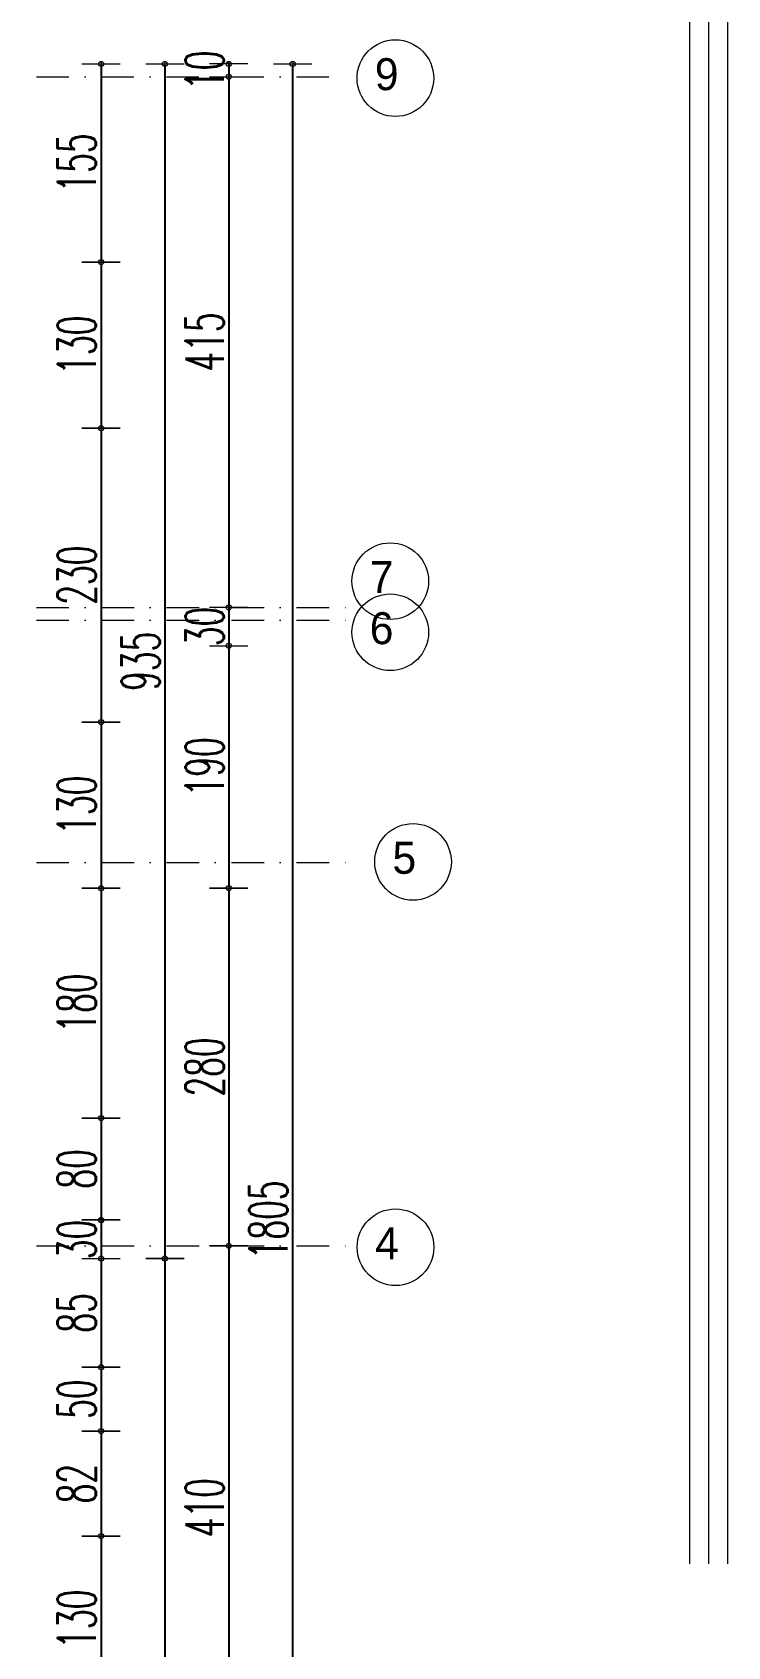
# Model space of a CAD drawing. Header units: millimetres. Extents: x -16104 to 67872, y -88009 to 12107.
# Drawn here: x 9686 to 10230, y -6873 to -5610 of the extents above; entities that cross this region are included whole.
import ezdxf

# ---------------------------------------------------------------- set-up
doc = ezdxf.new("R2010")
doc.units = ezdxf.units.MM
doc.linetypes.add('ACAD_ISO07W100', pattern=[3, 0, -3])
doc.linetypes.add('DASHDOTX2', pattern=[50.8, 25.4, -12.7, 0, -12.7])
doc.layers.get('0').update_dxf_attribs({"color": 241})
for name, color, linetype, lineweight in [('AKS', 1, 'ACAD_ISO07W100', 5), ('akslar', 144, 'Continuous', 20), ('c05', 32, 'Continuous', 13), ('OLCU', 54, 'Continuous', 13)]:
    doc.layers.add(name, color=color, linetype=linetype, lineweight=lineweight)
doc.styles.add('DIM', font='Txttw.shx', dxfattribs={"width": 0.6})
doc.dimstyles.new('50', dxfattribs={"dimscale": 0, "dimtxt": 30, "dimasz": 1, "dimexe": 0, "dimexo": 2, "dimgap": 4, "dimtad": 1, "dimdec": 0, "dimzin": 0, "dimdsep": 46, "dimtxsty": 'DIM', "dimblk1": 'DOT', "dimblk2": 'DOT', "dimsah": 1, "dimcen": 1.5, "dimdle": 3, "dimse1": 1, "dimse2": 1, "dimclrd": 256, "dimclre": 9, "dimclrt": 256, "dimadec": 0, "dimazin": 0, "dimtfac": 0.24, "dimtdec": 0, "dimtix": 1, "dimtmove": 2, "dimatfit": 3, "dimldrblk": 'DOT', "dimfxl": 0, "dimtolj": 1, "dimtzin": 15, "dimarcsym": 0})

# ---------------------------------------------------------------- blocks, each defined once
blk = doc.blocks.new('DOT')
for p, q in [((0, 15), (0, -15)), ((-2, 0), (0, 0)), ((2, 0), (0, 0))]:
    blk.add_line(p, q)
blk.add_circle((0, 0), 2)
blk = doc.blocks.new('*D8139')
at = {"layer": 'Defpoints', "color": 0, "transparency": 16777216}
for p in [(9689.6, -5634.6), (9689.6, -5789.7), (9739.6, -5789.7)]:
    blk.add_point(p, dxfattribs=at)
at = {"layer": 'OLCU', "lineweight": -2, "transparency": 16777216}
blk.add_line((9739.6, -5635.6), (9739.6, -5788.7), dxfattribs=at)
for p, rotation in [((9739.6, -5634.6), 90), ((9739.6, -5789.7), 270)]:
    blk.add_blockref('DOT', p, dxfattribs=dict(at, rotation=rotation))
at = {"layer": 'OLCU', "transparency": 16777216, "insert": (9720.6, -5712.1), "char_height": 30, "attachment_point": 5, "rotation": 90, "style": 'DIM'}
blk.add_mtext('\\A1;155', dxfattribs=at)
blk = doc.blocks.new('*D8140')
at = {"layer": 'Defpoints', "color": 0, "transparency": 16777216}
for p in [(9689.6, -5789.7), (9689.6, -5919.7), (9739.6, -5919.7)]:
    blk.add_point(p, dxfattribs=at)
at = {"layer": 'OLCU', "lineweight": -2, "transparency": 16777216}
blk.add_line((9739.6, -5790.7), (9739.6, -5918.7), dxfattribs=at)
for p, rotation in [((9739.6, -5789.7), 90), ((9739.6, -5919.7), 270)]:
    blk.add_blockref('DOT', p, dxfattribs=dict(at, rotation=rotation))
at = {"layer": 'OLCU', "transparency": 16777216, "insert": (9720.6, -5854.7), "char_height": 30, "attachment_point": 5, "rotation": 90, "style": 'DIM'}
blk.add_mtext('\\A1;130', dxfattribs=at)
blk = doc.blocks.new('*D8141')
at = {"layer": 'Defpoints', "color": 0, "transparency": 16777216}
for p in [(9689.6, -5919.7), (9689.6, -6149.7), (9739.6, -6149.7)]:
    blk.add_point(p, dxfattribs=at)
at = {"layer": 'OLCU', "lineweight": -2, "transparency": 16777216}
blk.add_line((9739.6, -5920.7), (9739.6, -6148.7), dxfattribs=at)
for p, rotation in [((9739.6, -5919.7), 90), ((9739.6, -6149.7), 270)]:
    blk.add_blockref('DOT', p, dxfattribs=dict(at, rotation=rotation))
at = {"layer": 'OLCU', "transparency": 16777216, "insert": (9720.6, -6034.7), "char_height": 30, "attachment_point": 5, "rotation": 90, "style": 'DIM'}
blk.add_mtext('\\A1;230', dxfattribs=at)
blk = doc.blocks.new('*D8142')
at = {"layer": 'Defpoints', "color": 0, "transparency": 16777216}
for p in [(9689.6, -6149.7), (9689.6, -6279.7), (9739.6, -6279.7)]:
    blk.add_point(p, dxfattribs=at)
at = {"layer": 'OLCU', "lineweight": -2, "transparency": 16777216}
blk.add_line((9739.6, -6150.7), (9739.6, -6278.7), dxfattribs=at)
for p, rotation in [((9739.6, -6149.7), 90), ((9739.6, -6279.7), 270)]:
    blk.add_blockref('DOT', p, dxfattribs=dict(at, rotation=rotation))
at = {"layer": 'OLCU', "transparency": 16777216, "insert": (9720.6, -6214.7), "char_height": 30, "attachment_point": 5, "rotation": 90, "style": 'DIM'}
blk.add_mtext('\\A1;130', dxfattribs=at)
blk = doc.blocks.new('*D8143')
at = {"layer": 'Defpoints', "color": 0, "transparency": 16777216}
for p in [(9689.6, -6279.7), (9689.6, -6459.6), (9739.6, -6459.6)]:
    blk.add_point(p, dxfattribs=at)
at = {"layer": 'OLCU', "lineweight": -2, "transparency": 16777216}
blk.add_line((9739.6, -6280.7), (9739.6, -6458.6), dxfattribs=at)
for p, rotation in [((9739.6, -6279.7), 90), ((9739.6, -6459.6), 270)]:
    blk.add_blockref('DOT', p, dxfattribs=dict(at, rotation=rotation))
at = {"layer": 'OLCU', "transparency": 16777216, "insert": (9720.6, -6369.6), "char_height": 30, "attachment_point": 5, "rotation": 90, "style": 'DIM'}
blk.add_mtext('\\A1;180', dxfattribs=at)
blk = doc.blocks.new('*D8144')
at = {"layer": 'Defpoints', "color": 0, "transparency": 16777216}
for p in [(9689.6, -6459.6), (9689.6, -6539.3), (9739.6, -6539.3)]:
    blk.add_point(p, dxfattribs=at)
at = {"layer": 'OLCU', "lineweight": -2, "transparency": 16777216}
blk.add_line((9739.6, -6460.6), (9739.6, -6538.3), dxfattribs=at)
for p, rotation in [((9739.6, -6459.6), 90), ((9739.6, -6539.3), 270)]:
    blk.add_blockref('DOT', p, dxfattribs=dict(at, rotation=rotation))
at = {"layer": 'OLCU', "transparency": 16777216, "insert": (9720.6, -6499.4), "char_height": 30, "attachment_point": 5, "rotation": 90, "style": 'DIM'}
blk.add_mtext('\\A1;80', dxfattribs=at)
blk = doc.blocks.new('*D8145')
at = {"layer": 'Defpoints', "color": 0, "transparency": 16777216}
for p in [(9689.6, -6539.6), (9689.6, -6569.6), (9739.6, -6569.6)]:
    blk.add_point(p, dxfattribs=at)
at = {"layer": 'OLCU', "lineweight": -2, "transparency": 16777216}
for p, q in [((9739.6, -6538.6), (9739.6, -6537.6)), ((9739.6, -6539.6), (9739.6, -6569.6)), ((9739.6, -6570.6), (9739.6, -6571.6))]:
    blk.add_line(p, q, dxfattribs=at)
for p, rotation in [((9739.6, -6539.6), 270), ((9739.6, -6569.6), 90)]:
    blk.add_blockref('DOT', p, dxfattribs=dict(at, rotation=rotation))
at = {"layer": 'OLCU', "transparency": 16777216, "insert": (9720.6, -6554.6), "char_height": 30, "attachment_point": 5, "rotation": 90, "style": 'DIM'}
blk.add_mtext('\\A1;30', dxfattribs=at)
blk = doc.blocks.new('*D8146')
at = {"layer": 'Defpoints', "color": 0, "transparency": 16777216}
for p in [(9689.6, -6569.6), (9689.6, -6654.6), (9739.6, -6654.6)]:
    blk.add_point(p, dxfattribs=at)
at = {"layer": 'OLCU', "lineweight": -2, "transparency": 16777216}
blk.add_line((9739.6, -6570.6), (9739.6, -6653.6), dxfattribs=at)
for p, rotation in [((9739.6, -6569.6), 90), ((9739.6, -6654.6), 270)]:
    blk.add_blockref('DOT', p, dxfattribs=dict(at, rotation=rotation))
at = {"layer": 'OLCU', "transparency": 16777216, "insert": (9720.6, -6612.1), "char_height": 30, "attachment_point": 5, "rotation": 90, "style": 'DIM'}
blk.add_mtext('\\A1;85', dxfattribs=at)
blk = doc.blocks.new('*D8147')
at = {"layer": 'Defpoints', "color": 0, "transparency": 16777216}
for p in [(9689.6, -6654.6), (9689.6, -6704.6), (9739.6, -6704.6)]:
    blk.add_point(p, dxfattribs=at)
at = {"layer": 'OLCU', "lineweight": -2, "transparency": 16777216}
blk.add_line((9739.6, -6655.6), (9739.6, -6703.6), dxfattribs=at)
for p, rotation in [((9739.6, -6654.6), 90), ((9739.6, -6704.6), 270)]:
    blk.add_blockref('DOT', p, dxfattribs=dict(at, rotation=rotation))
at = {"layer": 'OLCU', "transparency": 16777216, "insert": (9720.6, -6679.6), "char_height": 30, "attachment_point": 5, "rotation": 90, "style": 'DIM'}
blk.add_mtext('\\A1;50', dxfattribs=at)
blk = doc.blocks.new('*D8148')
at = {"layer": 'Defpoints', "color": 0, "transparency": 16777216}
for p in [(9689.6, -6704.6), (9689.6, -6786.8), (9739.6, -6786.8)]:
    blk.add_point(p, dxfattribs=at)
at = {"layer": 'OLCU', "lineweight": -2, "transparency": 16777216}
blk.add_line((9739.6, -6705.6), (9739.6, -6785.8), dxfattribs=at)
for p, rotation in [((9739.6, -6704.6), 90), ((9739.6, -6786.8), 270)]:
    blk.add_blockref('DOT', p, dxfattribs=dict(at, rotation=rotation))
at = {"layer": 'OLCU', "transparency": 16777216, "insert": (9720.6, -6745.7), "char_height": 30, "attachment_point": 5, "rotation": 90, "style": 'DIM'}
blk.add_mtext('\\A1;82', dxfattribs=at)
blk = doc.blocks.new('*D8149')
at = {"layer": 'Defpoints', "color": 0, "transparency": 16777216}
for p in [(9689.6, -6786.8), (9689.6, -6916.8), (9739.6, -6916.8)]:
    blk.add_point(p, dxfattribs=at)
at = {"layer": 'OLCU', "lineweight": -2, "transparency": 16777216}
blk.add_line((9739.6, -6787.8), (9739.6, -6915.8), dxfattribs=at)
for p, rotation in [((9739.6, -6786.8), 90), ((9739.6, -6916.8), 270)]:
    blk.add_blockref('DOT', p, dxfattribs=dict(at, rotation=rotation))
at = {"layer": 'OLCU', "transparency": 16777216, "insert": (9720.6, -6851.8), "char_height": 30, "attachment_point": 5, "rotation": 90, "style": 'DIM'}
blk.add_mtext('\\A1;130', dxfattribs=at)
blk = doc.blocks.new('*D8153')
at = {"layer": 'Defpoints', "color": 0, "transparency": 16777216}
for p in [(9754.6, -5634.6), (9754.6, -6569.6), (9789.6, -6569.6)]:
    blk.add_point(p, dxfattribs=at)
at = {"layer": 'OLCU', "lineweight": -2, "transparency": 16777216}
blk.add_line((9789.6, -5635.6), (9789.6, -6568.6), dxfattribs=at)
for p, rotation in [((9789.6, -5634.6), 90), ((9789.6, -6569.6), 270)]:
    blk.add_blockref('DOT', p, dxfattribs=dict(at, rotation=rotation))
at = {"layer": 'OLCU', "transparency": 16777216, "insert": (9770.6, -6102.1), "char_height": 30, "attachment_point": 5, "rotation": 90, "style": 'DIM'}
blk.add_mtext('\\A1;935', dxfattribs=at)
blk = doc.blocks.new('*D8154')
at = {"layer": 'Defpoints', "color": 0, "transparency": 16777216}
for p in [(9754.6, -6569.6), (9754.6, -7444.1), (9789.6, -7444.1)]:
    blk.add_point(p, dxfattribs=at)
at = {"layer": 'OLCU', "lineweight": -2, "transparency": 16777216}
blk.add_line((9789.6, -6570.6), (9789.6, -7443.1), dxfattribs=at)
for p, rotation in [((9789.6, -6569.6), 90), ((9789.6, -7444.1), 270)]:
    blk.add_blockref('DOT', p, dxfattribs=dict(at, rotation=rotation))
at = {"layer": 'OLCU', "transparency": 16777216, "insert": (9770.6, -7006.8), "char_height": 30, "attachment_point": 5, "rotation": 90, "style": 'DIM'}
blk.add_mtext('\\A1;875', dxfattribs=at)
blk = doc.blocks.new('*D8155')
at = {"layer": 'Defpoints', "color": 0, "transparency": 16777216}
for p in [(9789.6, -5634.6), (9789.6, -5644.6), (9839.6, -5644.6)]:
    blk.add_point(p, dxfattribs=at)
at = {"layer": 'OLCU', "lineweight": -2, "transparency": 16777216}
for p, q in [((9839.6, -5633.6), (9839.6, -5632.6)), ((9839.6, -5634.6), (9839.6, -5644.6)), ((9839.6, -5645.6), (9839.6, -5646.6))]:
    blk.add_line(p, q, dxfattribs=at)
for p, rotation in [((9839.6, -5634.6), 270), ((9839.6, -5644.6), 90)]:
    blk.add_blockref('DOT', p, dxfattribs=dict(at, rotation=rotation))
at = {"layer": 'OLCU', "transparency": 16777216, "insert": (9820.6, -5639.6), "char_height": 30, "attachment_point": 5, "rotation": 90, "style": 'DIM'}
blk.add_mtext('\\A1;10', dxfattribs=at)
blk = doc.blocks.new('*D8156')
at = {"layer": 'Defpoints', "color": 0, "transparency": 16777216}
for p in [(9839.6, -5644.6), (9839.6, -6059.9), (9839.6, -6059.9)]:
    blk.add_point(p, dxfattribs=at)
at = {"layer": 'OLCU', "lineweight": -2, "transparency": 16777216}
blk.add_line((9839.6, -5645.6), (9839.6, -6058.9), dxfattribs=at)
for p, rotation in [((9839.6, -5644.6), 90), ((9839.6, -6059.9), 270)]:
    blk.add_blockref('DOT', p, dxfattribs=dict(at, rotation=rotation))
at = {"layer": 'OLCU', "transparency": 16777216, "insert": (9820.6, -5852.2), "char_height": 30, "attachment_point": 5, "rotation": 90, "style": 'DIM'}
blk.add_mtext('\\A1;415', dxfattribs=at)
blk = doc.blocks.new('*D8157')
at = {"layer": 'Defpoints', "color": 0, "transparency": 16777216}
for p in [(9839.6, -6059.9), (9839.6, -6089.9), (9839.6, -6089.9)]:
    blk.add_point(p, dxfattribs=at)
at = {"layer": 'OLCU', "lineweight": -2, "transparency": 16777216}
for p, q in [((9839.6, -6058.9), (9839.6, -6057.9)), ((9839.6, -6059.9), (9839.6, -6089.9)), ((9839.6, -6090.9), (9839.6, -6091.9))]:
    blk.add_line(p, q, dxfattribs=at)
for p, rotation in [((9839.6, -6059.9), 270), ((9839.6, -6089.9), 90)]:
    blk.add_blockref('DOT', p, dxfattribs=dict(at, rotation=rotation))
at = {"layer": 'OLCU', "transparency": 16777216, "insert": (9820.6, -6074.9), "char_height": 30, "attachment_point": 5, "rotation": 90, "style": 'DIM'}
blk.add_mtext('\\A1;30', dxfattribs=at)
blk = doc.blocks.new('*D8158')
at = {"layer": 'Defpoints', "color": 0, "transparency": 16777216}
for p in [(9839.6, -6089.9), (9839.6, -6279.6), (9839.6, -6279.6)]:
    blk.add_point(p, dxfattribs=at)
at = {"layer": 'OLCU', "lineweight": -2, "transparency": 16777216}
blk.add_line((9839.6, -6090.9), (9839.6, -6278.6), dxfattribs=at)
for p, rotation in [((9839.6, -6089.9), 90), ((9839.6, -6279.6), 270)]:
    blk.add_blockref('DOT', p, dxfattribs=dict(at, rotation=rotation))
at = {"layer": 'OLCU', "transparency": 16777216, "insert": (9820.6, -6184.7), "char_height": 30, "attachment_point": 5, "rotation": 90, "style": 'DIM'}
blk.add_mtext('\\A1;190', dxfattribs=at)
blk = doc.blocks.new('*D8159')
at = {"layer": 'Defpoints', "color": 0, "transparency": 16777216}
for p in [(9839.6, -6279.6), (9839.6, -6559.6), (9839.6, -6559.6)]:
    blk.add_point(p, dxfattribs=at)
at = {"layer": 'OLCU', "lineweight": -2, "transparency": 16777216}
blk.add_line((9839.6, -6280.6), (9839.6, -6558.6), dxfattribs=at)
for p, rotation in [((9839.6, -6279.6), 90), ((9839.6, -6559.6), 270)]:
    blk.add_blockref('DOT', p, dxfattribs=dict(at, rotation=rotation))
at = {"layer": 'OLCU', "transparency": 16777216, "insert": (9820.6, -6419.6), "char_height": 30, "attachment_point": 5, "rotation": 90, "style": 'DIM'}
blk.add_mtext('\\A1;280', dxfattribs=at)
blk = doc.blocks.new('*D8160')
at = {"layer": 'Defpoints', "color": 0, "transparency": 16777216}
for p in [(9839.6, -6559.6), (9839.6, -6969.6), (9839.6, -6969.6)]:
    blk.add_point(p, dxfattribs=at)
at = {"layer": 'OLCU', "lineweight": -2, "transparency": 16777216}
blk.add_line((9839.6, -6560.6), (9839.6, -6968.6), dxfattribs=at)
for p, rotation in [((9839.6, -6559.6), 90), ((9839.6, -6969.6), 270)]:
    blk.add_blockref('DOT', p, dxfattribs=dict(at, rotation=rotation))
at = {"layer": 'OLCU', "transparency": 16777216, "insert": (9820.6, -6764.6), "char_height": 30, "attachment_point": 5, "rotation": 90, "style": 'DIM'}
blk.add_mtext('\\A1;410', dxfattribs=at)
blk = doc.blocks.new('*D8164')
at = {"layer": 'Defpoints', "color": 0, "transparency": 16777216}
for p in [(9854.6, -5634.6), (9889.6, -5634.6), (9854.6, -7444.1)]:
    blk.add_point(p, dxfattribs=at)
at = {"layer": 'OLCU', "lineweight": -2, "transparency": 16777216}
blk.add_line((9889.6, -7443.1), (9889.6, -5635.6), dxfattribs=at)
for p, rotation in [((9889.6, -5634.6), 90), ((9889.6, -7444.1), 270)]:
    blk.add_blockref('DOT', p, dxfattribs=dict(at, rotation=rotation))
at = {"layer": 'OLCU', "transparency": 16777216, "insert": (9870.6, -6539.3), "char_height": 30, "attachment_point": 5, "rotation": 90, "style": 'DIM'}
blk.add_mtext('\\A1;1805', dxfattribs=at)

msp = doc.modelspace()

# ---------------------------------------------------------------- linework, layer by layer
at = {"layer": 'AKS', "linetype": 'ByBlock'}
for centre in [(9970, -5645.7), (9966, -6039.4), (9966, -6079.4), (9983.8, -6259.1), (9970.1, -6560.7)]:
    msp.add_circle(centre, 30, dxfattribs=at)
at = {"layer": 'akslar', "linetype": 'DASHDOTX2'}
for p, q in [((6889.5, -5644.6), (9939.5, -5644.6)), ((6889.6, -6059.9), (9939.6, -6059.9)), ((6889.6, -6069.9), (9939.6, -6069.9)), ((6889.6, -6259.6), (9939.6, -6259.6)), ((6889.6, -6559.6), (9939.6, -6559.6))]:
    msp.add_line(p, q, dxfattribs=at)
at = {"layer": 'c05'}
for points in [[(10230.1, -8120), (10230.1, -8330.3), (6699.9, -8330.3), (6699.9, -4952.5), (10230.1, -4952.5), (10230.1, -6808.6)], [(10215.1, -8120), (10215.1, -8315.3), (6714.9, -8315.3), (6714.9, -4967.5), (10215.1, -4967.5), (10215.1, -6808.6)], [(10200.1, -8120), (10200.1, -8300.3), (6729.9, -8300.3), (6729.9, -4982.5), (10200.1, -4982.5), (10200.1, -6808.6)]]:
    msp.add_lwpolyline(points, dxfattribs=at)

# ---------------------------------------------------------------- texts
at = {"layer": 'AKS', "char_height": 25, "width": 35.659, "attachment_point": 1}
for s, insert in [('9', (9953.9, -5630.1)), ('7', (9949.9, -6023.7)), ('6', (9949.9, -6063.7)), ('5', (9967.7, -6243.4)), ('4', (9954.1, -6545.1))]:
    msp.add_mtext(s, dxfattribs=dict(at, insert=insert))

# ---------------------------------------------------------------- dimensions: what is measured, and where the dimension line sits
at = {"layer": 'OLCU'}
for base, p1, p2, picture, middle in [((9839.6, -5644.6), (9789.6, -5634.6), (9789.6, -5644.6), '*D8155', (9820.6, -5639.6)), ((9739.6, -5789.7), (9689.6, -5634.6), (9689.6, -5789.7), '*D8139', (9720.6, -5712.1)), ((9789.6, -6569.6), (9754.6, -5634.6), (9754.6, -6569.6), '*D8153', (9770.6, -6102.1)), ((9839.6, -6059.9), (9839.6, -5644.6), (9839.6, -6059.9), '*D8156', (9820.6, -5852.2)), ((9739.6, -5919.7), (9689.6, -5789.7), (9689.6, -5919.7), '*D8140', (9720.6, -5854.7)), ((9739.6, -6149.7), (9689.6, -5919.7), (9689.6, -6149.7), '*D8141', (9720.6, -6034.7)), ((9739.6, -6279.7), (9689.6, -6149.7), (9689.6, -6279.7), '*D8142', (9720.6, -6214.7)), ((9739.6, -6459.6), (9689.6, -6279.7), (9689.6, -6459.6), '*D8143', (9720.6, -6369.6)), ((9839.6, -6559.6), (9839.6, -6279.6), (9839.6, -6559.6), '*D8159', (9820.6, -6419.6)), ((9739.6, -6539.3), (9689.6, -6459.6), (9689.6, -6539.3), '*D8144', (9720.6, -6499.4)), ((9739.6, -6569.6), (9689.6, -6539.6), (9689.6, -6569.6), '*D8145', (9720.6, -6554.6)), ((9839.6, -6969.6), (9839.6, -6559.6), (9839.6, -6969.6), '*D8160', (9820.6, -6764.6)), ((9739.6, -6654.6), (9689.6, -6569.6), (9689.6, -6654.6), '*D8146', (9720.6, -6612.1)), ((9789.5959038, -7444.0601116), (9754.5959038, -6569.5601116), (9754.5959038, -7444.0601116), '*D8154', (9770.5959038, -7006.8101116)), ((9739.6, -6704.6), (9689.6, -6654.6), (9689.6, -6704.6), '*D8147', (9720.6, -6679.6)), ((9739.6, -6786.8), (9689.6, -6704.6), (9689.6, -6786.8), '*D8148', (9720.6, -6745.7)), ((9739.6, -6916.8), (9689.6, -6786.8), (9689.6, -6916.8), '*D8149', (9720.6, -6851.8))]:
    dim = msp.add_linear_dim(base=base, p1=p1, p2=p2, angle=90, dimstyle='50', override={"dimscale": 1}, dxfattribs=at)
    dim.commit()
    dim.dimension.update_dxf_attribs({"geometry": picture, "text_midpoint": middle})
for base, p1, p2, text, picture, middle in [((9889.6, -5634.6), (9854.6, -7444.1), (9854.6, -5634.6), '1805', '*D8164', (9870.6, -6539.3)), ((9839.6, -6089.9), (9839.6, -6059.9), (9839.6, -6089.9), '30', '*D8157', (9820.6, -6074.9)), ((9839.6, -6279.6), (9839.6, -6089.9), (9839.6, -6279.6), '190', '*D8158', (9820.6, -6184.7))]:
    dim = msp.add_linear_dim(base=base, p1=p1, p2=p2, angle=90, text=text, dimstyle='50', override={"dimscale": 1}, dxfattribs=at)
    dim.commit()
    dim.dimension.update_dxf_attribs({"geometry": picture, "text_midpoint": middle})

doc.saveas('drawing.dxf')
